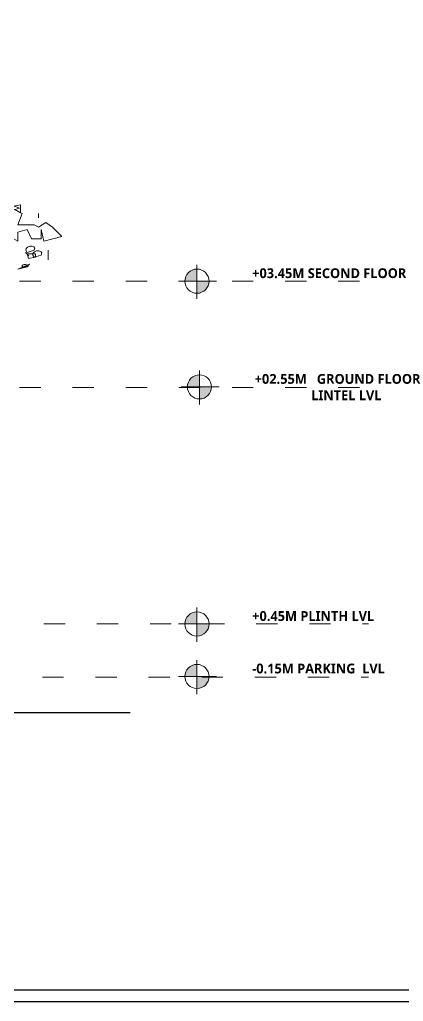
# Model space of a CAD drawing. Header units: millimetres. Extents: x 922141 to 965068, y 34629 to 256118.
# Drawn here: x 956908 to 960160, y 190849 to 199155 of the extents above; entities that cross this region are included whole.
import ezdxf

# ---------------------------------------------------------------- set-up
doc = ezdxf.new("R2010")
doc.units = ezdxf.units.MM
doc.linetypes.add('ACAD_ISO03W100', pattern=[30, 12, -18])
doc.layers.get('Defpoints').update_dxf_attribs({"color": 6})
for name, color, linetype, lineweight in [('HATCH', 8, 'Continuous', 5), ('MCA__ LANDSCAPE', 136, 'Continuous', 5), ('MCA__ LAYOUT TESTO', 6, 'Continuous', 5), ('MCA__ MURI ESISTENTI SEZIONATI', 30, 'Continuous', 30), ('MCA__ SCALE', 154, 'Continuous', 18)]:
    doc.layers.add(name, color=color, linetype=linetype, lineweight=lineweight)
doc.layers.add('MCA__ PISCINA ELEV.', color=91, linetype='Continuous')
doc.layers.add('TEXT200', color=7, linetype='Continuous')
doc.styles.get("Standard").update_dxf_attribs({"font": 'arial.ttf'})

# ---------------------------------------------------------------- blocks, each defined once
blk = doc.blocks.new('DS')
at = {"layer": 'HATCH', "linetype": 'Continuous'}
for points in [[(570386, 384697), (570420, 384685), (570445, 384674), (570397, 384660), (570457, 384625), (570457, 384710), (570386, 384697)], [(570116, 384438), (570140, 384379), (570137, 384379), (570307, 384401), (570427, 384330), (570427, 384425), (570525, 384453), (570571, 384355), (570670, 384355), (570670, 384453), (570698, 384330), (570889, 384379), (570790, 384475), (570719, 384524), (570645, 384475), (570599, 384499), (570427, 384499), (570473, 384619), (570328, 384693), (570328, 384499), (570146, 384462), (570146, 384459), (570116, 384438)], [(570645, 384573), (570645, 384619), (570645, 384573)], [(570542, 384175), (570506, 384212), (570542, 384175)], [(570599, 384234), (570605, 384256), (570596, 384271), (570578, 384278), (570553, 384278), (570528, 384268), (570513, 384253), (570510, 384234), (570525, 384210), (570599, 384234)], [(570612, 384161), (570612, 384198), (570526, 384198), (570540, 384150), (570612, 384161)], [(570670, 384182), (570679, 384207), (570670, 384219), (570648, 384228), (570624, 384228), (570602, 384219), (570587, 384207), (570584, 384185), (570599, 384161), (570670, 384182)], [(570744, 384136), (570744, 384234), (570744, 384136)], [(570525, 384062), (570550, 384090), (570427, 384037), (570525, 384062)], [(570517, 384066), (570522, 384077), (570517, 384084), (570506, 384087), (570494, 384087), (570483, 384083), (570474, 384075), (570472, 384066), (570480, 384054), (570517, 384066)]]:
    blk.add_lwpolyline(points, dxfattribs=at)

msp = doc.modelspace()

# ---------------------------------------------------------------- hatches: boundary and pattern name
at = {"layer": 'MCA__ SCALE'}
h = msp.add_hatch(color=256, dxfattribs=at)
h.dxf.hatch_style = 1
h.paths.add_polyline_path([(958308.55, 196942.18, -0.4142136), (958410.79, 197044.42), (958410.79, 196942.18), (958308.55, 196942.18)])
h.paths.add_polyline_path([(958410.79, 196942.18), (958513.04, 196942.18, -0.4142136), (958410.79, 196839.94)])
h = msp.add_hatch(color=256, dxfattribs=at)
h.dxf.hatch_style = 1
h.paths.add_polyline_path([(958329.84, 196047.87, -0.4142136), (958432.09, 196150.11), (958432.09, 196047.87), (958329.84, 196047.87)])
h.paths.add_polyline_path([(958432.09, 196047.87), (958534.33, 196047.87, -0.4142136), (958432.09, 195945.62)])
h = msp.add_hatch(color=256, dxfattribs=at)
h.dxf.hatch_style = 1
h.paths.add_polyline_path([(958308.55, 194042.18, -0.4142136), (958410.79, 194144.42), (958410.79, 194042.18), (958308.55, 194042.18)])
h.paths.add_polyline_path([(958410.79, 194042.18), (958513.04, 194042.18, -0.4142136), (958410.79, 193939.94)])
h = msp.add_hatch(color=256, dxfattribs=at)
h.dxf.hatch_style = 1
h.paths.add_polyline_path([(958308.55, 193597.87, -0.4142136), (958410.79, 193700.11), (958410.79, 193597.87), (958308.55, 193597.87)])
h.paths.add_polyline_path([(958410.79, 193597.87), (958513.04, 193597.87, -0.4142136), (958410.79, 193495.62)])

# ---------------------------------------------------------------- linework, layer by layer
at = {"layer": 'Defpoints'}
msp.add_lwpolyline([(965068.26, 190849.45), (965068.26, 220398.38), (922141.11, 220398.38), (922141.11, 190849.45)], close=True, dxfattribs=at)
at = {"layer": 'MCA__ LANDSCAPE', "linetype": 'ACAD_ISO03W100', "ltscale": 15}
for p, q in [((949257.86, 196942.18), (959851.55, 196942.18)), ((949257.86, 196042.18), (959851.55, 196042.18)), ((937763.23, 194042.18), (959863.67, 194042.18)), ((956201.16, 193592.18), (959863.67, 193592.18))]:
    msp.add_line(p, q, dxfattribs=at)
at = {"layer": 'MCA__ MURI ESISTENTI SEZIONATI'}
msp.add_line((949357.86, 193292.18), (957844.84, 193292.18), dxfattribs=at)
at = {"layer": 'MCA__ SCALE'}
for p, q in [((958410.79, 197080.88), (958410.79, 196792.12)), ((958577.83, 196942.18), (958255.48, 196942.18)), ((958432.09, 196186.56), (958432.09, 195897.81)), ((958599.12, 196047.87), (958276.77, 196047.87)), ((958410.79, 194180.88), (958410.79, 193892.12)), ((958577.83, 194042.18), (958255.48, 194042.18)), ((958410.79, 193736.56), (958410.79, 193447.81)), ((958577.83, 193597.87), (958255.48, 193597.87))]:
    msp.add_line(p, q, dxfattribs=at)
for centre in [(958410.79, 196942.18), (958432.09, 196047.87), (958410.79, 194042.18), (958410.79, 193597.87)]:
    msp.add_circle(centre, 102.24, dxfattribs=at)
at = {"layer": 'TEXT200'}
msp.add_lwpolyline([(964970.15, 190947.56), (964970.15, 220300.27), (922239.22, 220300.27), (922239.22, 190947.56)], close=True, dxfattribs=at)

# ---------------------------------------------------------------- block references
at = {"layer": 'MCA__ PISCINA ELEV.', "xscale": 0.81, "yscale": 0.81, "zscale": 0.81}
msp.add_blockref('DS', (494847.18, -114026.54), dxfattribs=at)

# ---------------------------------------------------------------- texts
at = {"layer": 'MCA__ LAYOUT TESTO', "color": 14, "char_height": 83.0566, "attachment_point": 1}
for s, insert in [('{\\fSegoe UI Light|b1|i0|c0|p34;+03.45M SECOND FLOOR LVL}', (958878.59, 197051.17, 0)), ('{\\fSegoe UI Light|b1|i0|c0|p34;+02.55M   GROUND FLOOR\\P                 LINTEL LVL}', (958899.88, 196156.85, 0)), ('{\\fSegoe UI Light|b1|i0|c0|p34;+0.45M PLINTH LVL}', (958878.59, 194151.17, 0)), ('{\\fSegoe UI Light|b1|i0|c0|p34;-0.15M PARKING  LVL}', (958878.59, 193706.85, 0))]:
    msp.add_mtext_dynamic_manual_height_columns(s, width=1787.8125, gutter_width=1, heights=[0], dxfattribs=dict(at, insert=insert))

doc.saveas('drawing.dxf')
